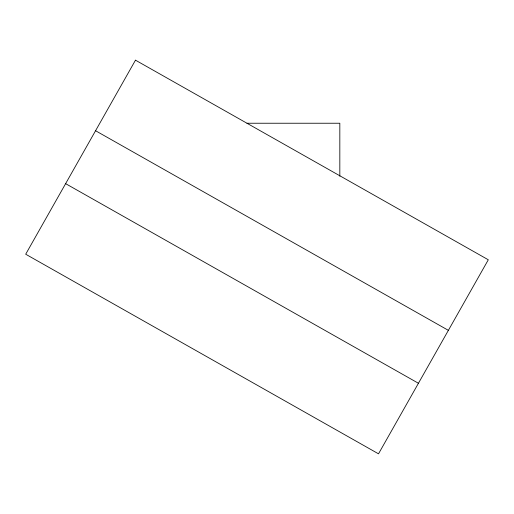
<?xml version="1.0" encoding="UTF-8"?>
<svg xmlns="http://www.w3.org/2000/svg" width="514" height="514" viewBox="0 0 514 514"><rect width="100%" height="100%" fill="white"/><g stroke="black" fill="none" stroke-linecap="round" stroke-linejoin="round"><path stroke-width="0.77" d="M246.958 123.238L339.825 123.238L339.825 176.238M95.565 130.736L448.375 330.348M65.625 183.652L418.435 383.264M135.484 60.17L25.7 254.218L378.516 453.83L488.3 259.782L135.484 60.17"/></g></svg>
